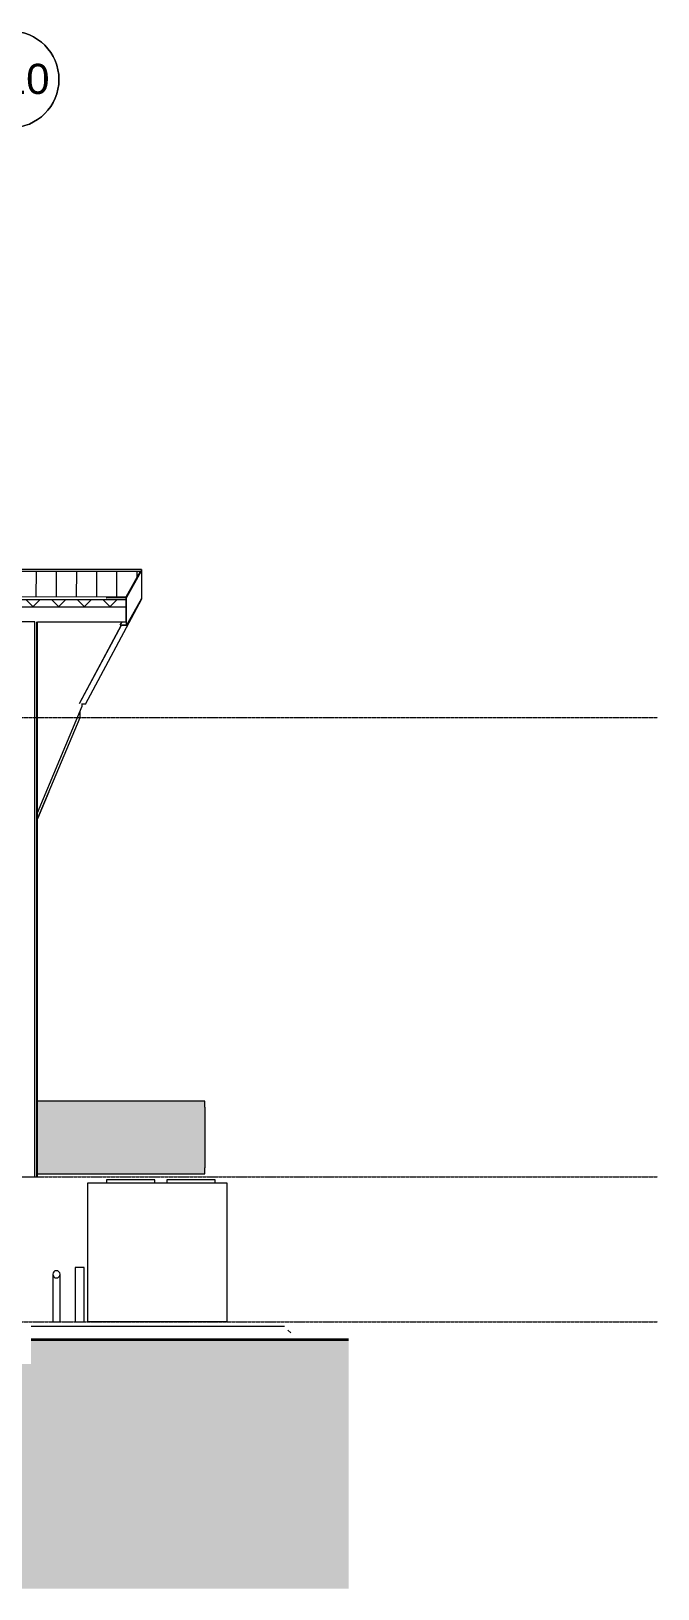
# Model space of a CAD drawing. Header units: millimetres. Extents: x 900982 to 1200730, y -305 to 27743.
# Drawn here: x 1163876 to 1174249, y 781 to 26561 of the extents above; entities that cross this region are included whole.
import ezdxf

# ---------------------------------------------------------------- set-up
doc = ezdxf.new("R2010")
doc.units = ezdxf.units.MM
doc.linetypes.add('AEC_Center', pattern=[24, 12, -4, 4, -4])
for name, color, linetype, lineweight in [('A-DETL', 90, 'Continuous', 18), ('A-DETL-GENF', 92, 'Continuous', 5), ('A-FLOR', 192, 'Continuous', 5), ('A-FLOR-LEVL', 51, 'Continuous', 5), ('A-FLOR-PATT', 8, 'Continuous', 15), ('A-GENM', 13, 'Continuous', 5), ('A-ROOF', 132, 'Continuous', 5), ('A-ROOF-PATT', 132, 'Continuous', 15), ('A-WALL', 113, 'Continuous', 5), ('F-FIRE', 13, 'Continuous', 5), ('Q-SPCQ', 91, 'Continuous', 5), ('S-GRID-IDEN', 1, 'Continuous', 5)]:
    doc.layers.add(name, color=color, linetype=linetype, lineweight=lineweight)
doc.styles.add('Arial', font='arial.ttf', dxfattribs={"height": 500})

# ---------------------------------------------------------------- blocks, each defined once
blk = doc.blocks.new('Hydrant_double9 - Hydrant_double-1019449-SECTION - GRIDS 2B')
at = {"layer": 'F-FIRE'}
for p, q in [((-1575170, 5996), (-1575170, 5200)), ((-1575050, 5200), (-1575050, 5996)), ((-1575170, 5200), (-1575110, 5200)), ((-1575110, 5200), (-1575050, 5200))]:
    blk.add_line(p, q, dxfattribs=at)
for start, end in [(0, 180), (180, 0)]:
    blk.add_arc((-1575110, 5986), 60, start, end, dxfattribs=at)
blk = doc.blocks.new('Mechanical - Condensers - Mechanical - Condensers-1249279-SECTION - GRIDS 2B')
at = {"layer": 'A-GENM'}
h = blk.add_hatch(color=256, dxfattribs=at)
h.paths.add_polyline_path([(-1577155, 7750), (-1576121, 7750), (-1576121, 8750), (-1576155, 8750), (-1576155, 10390), (-1577155, 10390), (-1577155, 8425)])
h.paths.add_polyline_path([(-1575399, 7750), (-1572655, 7750), (-1572655, 8750), (-1575424, 8750), (-1575424, 7750)])
h = blk.add_hatch(color=256, dxfattribs=at)
h.paths.add_polyline_path([(-1572655, 8750), (-1572655, 8850), (-1575424, 8849), (-1575424, 8750), (-1574829, 8750)])
h.paths.add_polyline_path([(-1576121, 8750), (-1576121, 8784), (-1576155, 8750), (-1576129, 8750)])
h = blk.add_hatch(color=256, dxfattribs=at)
h.paths.add_polyline_path([(-1576254, 7650), (-1576121, 7650), (-1576121, 7750), (-1577155, 7750), (-1577255, 7650), (-1576539, 7650)])
h.paths.add_polyline_path([(-1575399, 7650), (-1572655, 7650), (-1572655, 7750), (-1575424, 7750), (-1575424, 7650)])
for p, q in [((-1572655, 8850), (-1575424, 8850)), ((-1572655, 8750), (-1572655, 8850)), ((-1572655, 8750), (-1572655, 7750)), ((-1572655, 7650), (-1572655, 7750)), ((-1575424, 7650), (-1572655, 7650)), ((-1574589, 7500), (-1572289, 7500)), ((-1574589, 5200), (-1574589, 7500)), ((-1574282, 7550), (-1574282, 7500)), ((-1574282, 7550), (-1574282, 7500)), ((-1574012, 7550), (-1574282, 7550)), ((-1574282, 7550), (-1574282, 7500)), ((-1574282, 7550), (-1574282, 7500)), ((-1573482, 7550), (-1574012, 7550)), ((-1573482, 7500), (-1573482, 7550)), ((-1573482, 7500), (-1573482, 7550)), ((-1573482, 7500), (-1573482, 7550)), ((-1573482, 7500), (-1573482, 7550)), ((-1573282, 7550), (-1573282, 7500)), ((-1573282, 7550), (-1573282, 7500)), ((-1573012, 7550), (-1573282, 7550)), ((-1573282, 7550), (-1573282, 7500)), ((-1573282, 7550), (-1573282, 7500)), ((-1572482, 7550), (-1573012, 7550)), ((-1572482, 7500), (-1572482, 7550)), ((-1572482, 7500), (-1572482, 7550)), ((-1572482, 7500), (-1572482, 7550)), ((-1572482, 7500), (-1572482, 7550)), ((-1572289, 7500), (-1572289, 5200)), ((-1572289, 5200), (-1574589, 5200))]:
    blk.add_line(p, q, dxfattribs=at)
blk = doc.blocks.new('Ridge Capping - Ridge Capping-1882401-SECTION - GRIDS 2B')
at = {"layer": 'A-ROOF'}
for p, q in [((-1573701, 17651), (-1606735, 17650)), ((-1606735, 17624), (-1573701, 17625)), ((-1606735, 17621), (-1573716, 17622)), ((-1573716, 17622), (-1573701, 17622)), ((-1573701, 17651), (-1573701, 17625)), ((-1573701, 17625), (-1573701, 17651)), ((-1573701, 17634), (-1573701, 17625)), ((-1573701, 17625), (-1573701, 17622))]:
    blk.add_line(p, q, dxfattribs=at)
blk = doc.blocks.new('Roof Gutters3 - Roof Gutters-1885272-SECTION - GRIDS 2B')
at = {"layer": 'A-ROOF'}
for p, q in [((-1573708, 17622), (-1573952, 17187)), ((-1573698, 17166), (-1573698, 17620)), ((-1574628, 15424), (-1573698, 17166)), ((-1573701, 17172), (-1573950, 16729)), ((-1573701, 17172), (-1573698, 17166)), ((-1574053, 16731), (-1574023, 16784)), ((-1574036, 16728), (-1574725, 15438)), ((-1574725, 15435), (-1574035, 16728)), ((-1574628, 15424), (-1574681, 15424))]:
    blk.add_line(p, q, dxfattribs=at)
at = {"layer": 'A-ROOF', "lineweight": 15}
for p, q in [((-1574261, 17189), (-1574288, 17181)), ((-1574288, 17181), (-1574278, 17181)), ((-1574278, 17181), (-1574261, 17186)), ((-1573952, 17187), (-1574261, 17189)), ((-1574261, 17186), (-1573955, 17184)), ((-1573955, 17184), (-1573953, 16732)), ((-1573950, 16729), (-1573952, 17187)), ((-1573953, 16732), (-1574053, 16731)), ((-1574053, 16731), (-1574053, 16728)), ((-1574053, 16728), (-1573950, 16729))]:
    blk.add_line(p, q, dxfattribs=at)
blk = doc.blocks.new('Generic Models 19 - Generic Models 13-2245973-SECTION - GRIDS 2B')
at = {"layer": 'A-GENM'}
for p, q in [((-1574718, 15204), (-1574718, 15300)), ((-1575424, 13525), (-1574718, 15204)), ((-1575235, 13974), (-1575424, 13525))]:
    blk.add_line(p, q, dxfattribs=at)
blk = doc.blocks.new('Bollard_Typical - 150mm Diameter - BOL001 _fixed_-1895789-SECTION - GRIDS 2B')
at = {"layer": 'Q-SPCQ', "lineweight": 18}
for p, q in [((-1574799, 6100), (-1574799, 5200)), ((-1574650, 6100), (-1574799, 6100)), ((-1574649, 6100), (-1574650, 6100)), ((-1574649, 5200), (-1574649, 6100)), ((-1574799, 5200), (-1574650, 5200)), ((-1574650, 5200), (-1574649, 5200))]:
    blk.add_line(p, q, dxfattribs=at)
blk = doc.blocks.new('Grid - A1-V205-SECTION - GRIDS 2B')
at = {"layer": 'S-GRID-IDEN'}
blk.add_circle((-1602568, 25761), 800, dxfattribs=at)
for start, end in [(0, 180), (180, 0)]:
    blk.add_arc((-1602568, 25761), 800, start, end, dxfattribs=at)

msp = doc.modelspace()

# ---------------------------------------------------------------- hatches: boundary and pattern name
at = {"layer": 'A-DETL-GENF'}
h = msp.add_hatch(dxfattribs=at)
h.set_pattern_fill('FP_89', color=9, style=0, pattern_type=2)
h.set_pattern_definition([(135, (1073539.1, 9908.7), (-707.1068, 6e-14), [500, -500]), (135, (1073671.66, 10041.27), (-707.1068, 6e-14), [500, -500]), (135, (1073804.24, 10173.85), (-707.1068, 6e-14), [500, -500]), (45, (1073539.1, 9820.3), (0, 707.1068), [500, -500]), (45, (1073671.66, 9687.7), (0, 707.1068), [500, -500]), (45, (1073804.24, 9555.13), (0, 707.1068), [500, -500])])
h.paths.add_polyline_path([(1132667, 781), (1169133, 781), (1169133, 4902), (1163876, 4902), (1163876, 4502), (1162076, 4502), (1162076, 4702), (1161876, 4902), (1158936, 4902), (1158736, 4702), (1158736, 4502), (1156936, 4502), (1156936, 4702), (1156736, 4902), (1148536, 4902), (1148336, 4702), (1148336, 4502), (1146536, 4502), (1146536, 4702), (1146336, 4902), (1137836, 4902), (1137636, 4702), (1137636, 4502), (1135836, 4502), (1135836, 4702), (1135636, 4902), (1132667, 4902), (1132667, 984)])
at = {"layer": 'A-FLOR-PATT', "lineweight": 5}
h = msp.add_hatch(dxfattribs=at)
h.set_pattern_fill('FP_61', color=256, style=0, pattern_type=2)
h.set_pattern_definition([(50, (1073539.1, 9820.3), (1457.472, -127.512), [152.4, -1676.4]), (355, (1073539.1, 9820.3), (-281.942, 1528.454), [121.92, -1341.12]), (100.451, (1073660.5, 9809.7), (1175.541, 1400.933), [129.52, -1424.72]), (46.184, (1073539, 10226.7), (2168.632, -336.342), [228.6, -2514.6]), (96.636, (1073719.8, 10198.7), (1899.22, 1979.42), [194.28, -2137.08]), (351.184, (1073539, 10226.7), (1899.24, 1979.4), [182.88, -2011.68]), (21, (1073742.3, 10125.1), (1212.915, -818.121), [152.4, -1676.4]), (326, (1073742.3, 10125.1), (494.417, 1473.504), [121.92, -1341.12]), (71.451, (1073843.4, 10056.9), (1707.337, 655.37), [129.52, -1424.72]), (37.5, (1073539.1, 9820.3), (24.7094, 676.4402), [67.056, -1257.808, 67.056, -2640.584]), (37.5, (1073539.1, 9820.3), (24.7094, 676.4402), [-1391.92, -1294.384, 67.056, -1279.144]), (7.5, (1073539.1, 9820.3), (534.558, 801.444), [67.056, -709.168, 67.056, -1227.328, -513.08]), (7.5, (1073539.1, 9820.3), (534.558, 801.444), [-2070.608, 67.056, -446.024]), (327.5, (1073085.94, 9820.3), (1084.7275, -45.8312), [67.056, -440.944, 67.056, -3621.024]), (327.5, (1073085.94, 9820.3), (1084.7275, -45.8312), [-575.056, -1517.904, 67.056, -2036.064]), (317.5, (1072882.7, 9820.3), (1185.035, 203.414), [67.056, -593.344, 67.056, -985.52, -1493.52]), (317.5, (1072882.7, 9820.3), (1185.035, 203.414), [-1712.976, 67.056, -1426.464])])
h.paths.add_polyline_path([(1169129, 4902), (1169129, 5130), (1168070, 5130), (1168070, 4902), (1168582, 4902)])
at = {"layer": 'A-ROOF-PATT', "lineweight": 5}
h = msp.add_hatch(dxfattribs=at)
h.set_pattern_fill('FP_59', color=256, style=0, pattern_type=2)
h.set_pattern_definition([(89.546, (2304716.66, -373755.56), (-332.99944, 0.00159), [])])
h.paths.add_polyline_path([(1132669, 17194), (1165449, 17196), (1165688, 17622), (1132669, 17621), (1132669, 17502), (1132669, 17215)])
h = msp.add_hatch(dxfattribs=at)
h.set_pattern_fill('FP_58', color=256, angle=45, style=0, pattern_type=2)
h.set_pattern_definition([(45.00347, (1073539.08, 9820.3), (-212.1449, 212.1192), []), (135.003, (1073539.08, 9820.3), (-212.1209, -212.1431), [])])
h.paths.add_polyline_path([(1132669, 17033), (1165449, 17035), (1165449, 17156), (1132669, 17154), (1132669, 17076)])

# ---------------------------------------------------------------- linework, layer by layer
at = {"layer": 'A-DETL', "lineweight": 35}
msp.add_line((1169129, 4902), (1163876, 4902), dxfattribs=at)
at = {"layer": 'A-FLOR'}
msp.add_line((1163876, 5130), (1168070, 5130), dxfattribs=at)
at = {"layer": 'A-FLOR-LEVL', "linetype": 'AEC_Center'}
for p, q in [((1091233, 15200), (1174249, 15200)), ((1091233, 7600), (1174249, 7600)), ((1091233, 5200), (1174249, 5200))]:
    msp.add_line(p, q, dxfattribs=at)
at = {"layer": 'A-ROOF'}
for p, q in [((1165449, 17196), (1165688, 17622)), ((1165703, 17648), (1165703, 17625)), ((1165703, 17648), (1165703, 17648)), ((1132669, 17154), (1165449, 17156)), ((1132669, 17033), (1165449, 17035)), ((1165451, 16788), (1165449, 16784))]:
    msp.add_line(p, q, dxfattribs=at)
at = {"layer": 'A-ROOF', "lineweight": 15}
for p, q in [((1165449, 17196), (1132669, 17194)), ((1165449, 16784), (1165449, 17196)), ((1163980, 16784), (1165449, 16784))]:
    msp.add_line(p, q, dxfattribs=at)
at = {"layer": 'A-WALL'}
for p, q in [((1163936, 16784), (1163620, 16784)), ((1163936, 7600), (1163936, 16784)), ((1163971, 7600), (1163971, 16784)), ((1163980, 13622), (1164723, 15389)), ((1164723, 15389), (1164723, 15435))]:
    msp.add_line(p, q, dxfattribs=at)
at = {"layer": 'A-WALL', "lineweight": 13}
for p, q in [((1163980, 7600), (1163980, 16784)), ((1163582, 7600), (1163980, 7600))]:
    msp.add_line(p, q, dxfattribs=at)

# ---------------------------------------------------------------- block references
at = {"layer": 'A-GENM'}
for name in ['Generic Models 19 - Generic Models 13-2245973-SECTION - GRIDS 2B', 'Mechanical - Condensers - Mechanical - Condensers-1249279-SECTION - GRIDS 2B']:
    msp.add_blockref(name, (2739404, 0), dxfattribs=at)
at = {"layer": 'A-ROOF'}
for name in ['Ridge Capping - Ridge Capping-1882401-SECTION - GRIDS 2B', 'Roof Gutters3 - Roof Gutters-1885272-SECTION - GRIDS 2B']:
    msp.add_blockref(name, (2739404, 0), dxfattribs=at)
at = {"layer": 'F-FIRE'}
msp.add_blockref('Hydrant_double9 - Hydrant_double-1019449-SECTION - GRIDS 2B', (2739404, 0), dxfattribs=at)
at = {"layer": 'Q-SPCQ'}
msp.add_blockref('Bollard_Typical - 150mm Diameter - BOL001 _fixed_-1895789-SECTION - GRIDS 2B', (2739404, 0), dxfattribs=at)
at = {"layer": 'S-GRID-IDEN'}
msp.add_blockref('Grid - A1-V205-SECTION - GRIDS 2B', (2766104, 0), dxfattribs=at)

# ---------------------------------------------------------------- texts
at = {"layer": 'S-GRID-IDEN', "insert": (1162900, 26021), "char_height": 500, "width": 1539.24, "attachment_point": 1, "style": 'Arial'}
msp.add_mtext('C10', dxfattribs=at)

doc.saveas('drawing.dxf')
